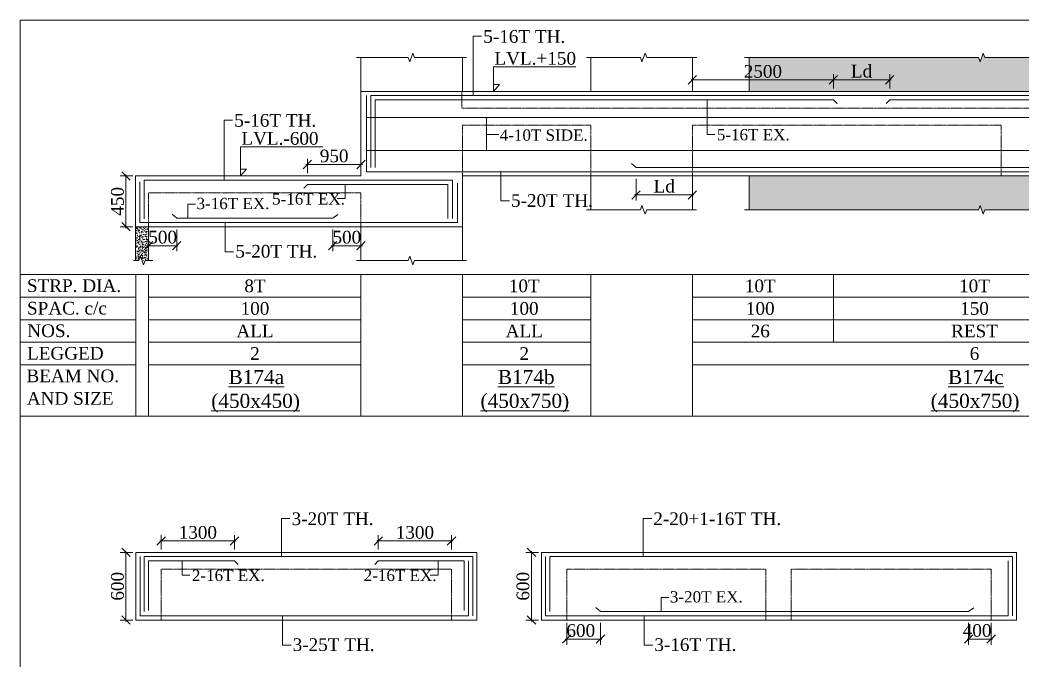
# Model space of a CAD drawing. Header units: millimetres. Extents: x 9781889 to 10654170, y -7832723 to -7608561.
# Drawn here: x 10488159 to 10505948, y -7771583 to -7760218 of the extents above; entities that cross this region are included whole.
import ezdxf
from ezdxf.enums import TextEntityAlignment as Align

# ---------------------------------------------------------------- set-up
doc = ezdxf.new("R2010")
doc.units = ezdxf.units.MM
doc.header["$LTSCALE"] = 10
doc.header["$PDMODE"] = 3
doc.linetypes.add('HIDDEN', pattern=[0.375, 0.25, -0.125])
for name, color, linetype, lineweight in [('LVL', 3, 'Continuous', 0), ('S-CUT OUT LINE', 9, 'Continuous', 0), ('S-DIM L.S.', 7, 'Continuous', 0), ('S-HATCH', 8, 'Continuous', 0), ('S-L.S.SECTION', 5, 'Continuous', 0), ('S-L.S.SLAB LINE', 252, 'HIDDEN', 0), ('S-L.S.STEEL', 1, 'Continuous', 9), ('S-L.S.STEEL 1', 6, 'Continuous', 0), ('S-SECTION MARK', 7, 'Continuous', 0), ('S-SHEET', 251, 'Continuous', 0), ('S-TEXT', 7, 'Continuous', 0), ('S-TEXT L.S. BEAM NO.', 30, 'Continuous', 0), ('S-TEXT. L.S.', 7, 'Continuous', 0)]:
    doc.layers.add(name, color=color, linetype=linetype, lineweight=lineweight)
doc.styles.add('135', font='arial.ttf', dxfattribs={"width": 0.8, "height": 135})
doc.styles.get("Standard").update_dxf_attribs({"font": 'arial.ttf'})
doc.styles.add('TEXT', font='times.ttf')
doc.dimstyles.new('75', dxfattribs={"dimtxt": 135, "dimasz": 90, "dimexe": 0.1, "dimexo": 0.03, "dimgap": 0.09, "dimtad": 1, "dimdec": 0, "dimzin": 0, "dimdsep": 46, "dimtxsty": '135', "dimblk": 'ARCHTICK', "dimcen": 0.09, "dimclrd": 256, "dimclre": 256, "dimclrt": 256, "dimadec": 0, "dimazin": 0, "dimtfac": 1, "dimtdec": 0, "dimtofl": 0, "dimtmove": 1, "dimatfit": 3, "dimldrblk": 'DOTSMALL', "dimfxl": 1, "dimtolj": 1, "dimtzin": 0, "dimlwd": -1, "dimlwe": -1, "dimarcsym": 0})
doc.dimstyles.new('SETU_1', dxfattribs={"dimtxt": 200, "dimasz": 150, "dimexe": 100, "dimexo": 50, "dimgap": 35, "dimtad": 1, "dimdec": 0, "dimzin": 0, "dimdsep": 46, "dimtxsty": 'Standard', "dimblk": 'OBLIQUE', "dimcen": 150, "dimdle": 25, "dimclrd": 256, "dimclre": 7, "dimclrt": 256, "dimadec": 0, "dimazin": 0, "dimtfac": 1, "dimtdec": 0, "dimtofl": 0, "dimtmove": 1, "dimatfit": 3, "dimfxl": 1, "dimtolj": 1, "dimtzin": 0, "dimlwd": -1, "dimlwe": 5, "dimarcsym": 1})

# ---------------------------------------------------------------- blocks, each defined once
blk = doc.blocks.new('_ArchTick')
at = {"color": 0, "linetype": 'ByBlock', "const_width": 0.15}
blk.add_lwpolyline([(-0.5, -0.5), (0.5, 0.5)], dxfattribs=at)
blk = doc.blocks.new('_Oblique')
at = {"color": 0, "linetype": 'ByBlock', "lineweight": -2}
blk.add_line((-0.5, -0.5), (0.5, 0.5), dxfattribs=at)
blk = doc.blocks.new('*D1002')
at = {"layer": 'Defpoints', "color": 0, "transparency": 16777216}
for p in [(10497405, -7769659), (10497230, -7770859), (10497405, -7770859)]:
    blk.add_point(p, dxfattribs=at)
at = {"layer": 'S-DIM L.S.', "color": 7, "lineweight": 5, "transparency": 16777216}
for p, q in [((10497355, -7769659), (10497130, -7769659)), ((10497355, -7770859), (10497130, -7770859))]:
    blk.add_line(p, q, dxfattribs=at)
at = {"layer": 'S-DIM L.S.', "transparency": 16777216}
blk.add_line((10497230, -7769634), (10497230, -7770884), dxfattribs=at)
at = {"layer": 'S-DIM L.S.', "transparency": 16777216, "xscale": 150, "yscale": 150, "zscale": 150}
for p, rotation in [((10497230, -7769659), 90), ((10497230, -7770859), 270)]:
    blk.add_blockref('_Oblique', p, dxfattribs=dict(at, rotation=rotation))
at = {"layer": 'S-DIM L.S.', "transparency": 16777216, "insert": (10497080, -7770259), "char_height": 225, "attachment_point": 5, "rotation": 90, "style": 'TEXT'}
blk.add_mtext('\\A1;600', dxfattribs=at)
blk = doc.blocks.new('*D1003')
at = {"layer": 'Defpoints', "color": 0, "transparency": 16777216}
for p in [(10497855, -7770859, 0), (10498455, -7770859, 0), (10497855, -7771195)]:
    blk.add_point(p, dxfattribs=at)
at = {"layer": 'S-DIM L.S.', "color": 7, "lineweight": 5, "transparency": 16777216}
for p, q in [((10497855, -7770909), (10497855, -7771295)), ((10498455, -7770909), (10498455, -7771295))]:
    blk.add_line(p, q, dxfattribs=at)
at = {"layer": 'S-DIM L.S.', "transparency": 16777216}
blk.add_line((10498480, -7771195), (10497830, -7771195), dxfattribs=at)
at = {"layer": 'S-DIM L.S.', "transparency": 16777216, "xscale": 150, "yscale": 150, "zscale": 150, "rotation": 180}
blk.add_blockref('_Oblique', (10497855, -7771195), dxfattribs=at)
at = {"layer": 'S-DIM L.S.', "transparency": 16777216, "xscale": 150, "yscale": 150, "zscale": 150}
blk.add_blockref('_Oblique', (10498455, -7771195), dxfattribs=at)
at = {"layer": 'S-DIM L.S.', "transparency": 16777216, "insert": (10498105, -7771045), "char_height": 225, "attachment_point": 5, "style": 'TEXT'}
blk.add_mtext('\\A1;600', dxfattribs=at)
blk = doc.blocks.new('*D1004')
at = {"layer": 'Defpoints', "color": 0, "transparency": 16777216}
for p in [(10504985, -7770859, 0), (10505385, -7770859, 0), (10505385, -7771195)]:
    blk.add_point(p, dxfattribs=at)
at = {"layer": 'S-DIM L.S.', "color": 7, "lineweight": 5, "transparency": 16777216}
for p, q in [((10504985, -7770909), (10504985, -7771295)), ((10505385, -7770909), (10505385, -7771295))]:
    blk.add_line(p, q, dxfattribs=at)
at = {"layer": 'S-DIM L.S.', "transparency": 16777216}
blk.add_line((10504960, -7771195), (10505410, -7771195), dxfattribs=at)
at = {"layer": 'S-DIM L.S.', "transparency": 16777216, "xscale": 150, "yscale": 150, "zscale": 150, "rotation": 180}
blk.add_blockref('_Oblique', (10504985, -7771195), dxfattribs=at)
at = {"layer": 'S-DIM L.S.', "transparency": 16777216, "xscale": 150, "yscale": 150, "zscale": 150}
blk.add_blockref('_Oblique', (10505385, -7771195), dxfattribs=at)
at = {"layer": 'S-DIM L.S.', "transparency": 16777216, "insert": (10505135, -7771045), "char_height": 225, "attachment_point": 5, "style": 'TEXT'}
blk.add_mtext('\\A1;400', dxfattribs=at)
blk = doc.blocks.new('*D1005')
at = {"layer": 'Defpoints', "color": 0, "transparency": 16777216}
for p in [(10490212, -7769659), (10490037, -7770859), (10490212, -7770859)]:
    blk.add_point(p, dxfattribs=at)
at = {"layer": 'S-DIM L.S.', "color": 7, "lineweight": 5, "transparency": 16777216}
for p, q in [((10490162, -7769659), (10489937, -7769659)), ((10490162, -7770859), (10489937, -7770859))]:
    blk.add_line(p, q, dxfattribs=at)
at = {"layer": 'S-DIM L.S.', "transparency": 16777216}
blk.add_line((10490037, -7769634), (10490037, -7770884), dxfattribs=at)
at = {"layer": 'S-DIM L.S.', "transparency": 16777216, "xscale": 150, "yscale": 150, "zscale": 150}
for p, rotation in [((10490037, -7769659), 90), ((10490037, -7770859), 270)]:
    blk.add_blockref('_Oblique', p, dxfattribs=dict(at, rotation=rotation))
at = {"layer": 'S-DIM L.S.', "transparency": 16777216, "insert": (10489887, -7770259), "char_height": 225, "attachment_point": 5, "rotation": 90, "style": 'TEXT'}
blk.add_mtext('\\A1;600', dxfattribs=at)
blk = doc.blocks.new('*D1006')
at = {"layer": 'Defpoints', "color": 0, "transparency": 16777216}
for p in [(10495812, -7769455), (10494512, -7769659, 0), (10495812, -7769659, 0)]:
    blk.add_point(p, dxfattribs=at)
at = {"layer": 'S-DIM L.S.', "color": 7, "lineweight": 5, "transparency": 16777216}
for p, q in [((10494512, -7769609), (10494512, -7769355)), ((10495812, -7769609), (10495812, -7769355))]:
    blk.add_line(p, q, dxfattribs=at)
at = {"layer": 'S-DIM L.S.', "transparency": 16777216}
blk.add_line((10494487, -7769455), (10495837, -7769455), dxfattribs=at)
at = {"layer": 'S-DIM L.S.', "transparency": 16777216, "xscale": 150, "yscale": 150, "zscale": 150, "rotation": 180}
blk.add_blockref('_Oblique', (10494512, -7769455), dxfattribs=at)
at = {"layer": 'S-DIM L.S.', "transparency": 16777216, "xscale": 150, "yscale": 150, "zscale": 150}
blk.add_blockref('_Oblique', (10495812, -7769455), dxfattribs=at)
at = {"layer": 'S-DIM L.S.', "transparency": 16777216, "insert": (10495162, -7769305), "char_height": 225, "attachment_point": 5, "style": 'TEXT'}
blk.add_mtext('\\A1;1300', dxfattribs=at)
blk = doc.blocks.new('*D1007')
at = {"layer": 'Defpoints', "color": 0, "transparency": 16777216}
for p in [(10490662, -7769455), (10490662, -7769659, 0), (10491962, -7769659, 0)]:
    blk.add_point(p, dxfattribs=at)
at = {"layer": 'S-DIM L.S.', "color": 7, "lineweight": 5, "transparency": 16777216}
for p, q in [((10490662, -7769609), (10490662, -7769355)), ((10491962, -7769609), (10491962, -7769355))]:
    blk.add_line(p, q, dxfattribs=at)
at = {"layer": 'S-DIM L.S.', "transparency": 16777216}
blk.add_line((10491987, -7769455), (10490637, -7769455), dxfattribs=at)
at = {"layer": 'S-DIM L.S.', "transparency": 16777216, "xscale": 150, "yscale": 150, "zscale": 150, "rotation": 180}
blk.add_blockref('_Oblique', (10490662, -7769455), dxfattribs=at)
at = {"layer": 'S-DIM L.S.', "transparency": 16777216, "xscale": 150, "yscale": 150, "zscale": 150}
blk.add_blockref('_Oblique', (10491962, -7769455), dxfattribs=at)
at = {"layer": 'S-DIM L.S.', "transparency": 16777216, "insert": (10491312, -7769305), "char_height": 225, "attachment_point": 5, "style": 'TEXT'}
blk.add_mtext('\\A1;1300', dxfattribs=at)
blk = doc.blocks.new('*D1794')
at = {"layer": 'Defpoints', "color": 0, "transparency": 16777216}
for p in [(10490212, -7762983), (10490037, -7763883), (10490212, -7763883)]:
    blk.add_point(p, dxfattribs=at)
at = {"layer": 'S-DIM L.S.', "color": 7, "lineweight": 5, "transparency": 16777216}
for p, q in [((10490162, -7762983), (10489937, -7762983)), ((10490162, -7763883), (10489937, -7763883))]:
    blk.add_line(p, q, dxfattribs=at)
at = {"layer": 'S-DIM L.S.', "transparency": 16777216}
blk.add_line((10490037, -7762958), (10490037, -7763908), dxfattribs=at)
at = {"layer": 'S-DIM L.S.', "transparency": 16777216, "xscale": 150, "yscale": 150, "zscale": 150}
for p, rotation in [((10490037, -7762983), 90), ((10490037, -7763883), 270)]:
    blk.add_blockref('_Oblique', p, dxfattribs=dict(at, rotation=rotation))
at = {"layer": 'S-DIM L.S.', "transparency": 16777216, "insert": (10489887, -7763433), "char_height": 225, "attachment_point": 5, "rotation": 90, "style": 'TEXT'}
blk.add_mtext('\\A1;450', dxfattribs=at)
blk = doc.blocks.new('*D1795')
at = {"layer": 'Defpoints', "color": 0, "transparency": 16777216}
for p in [(10493705, -7763883, 0), (10494205, -7763883, 0), (10494205, -7764219)]:
    blk.add_point(p, dxfattribs=at)
at = {"layer": 'S-DIM L.S.', "color": 7, "lineweight": 5, "transparency": 16777216}
for p, q in [((10493705, -7763933), (10493705, -7764319)), ((10494205, -7763933), (10494205, -7764319))]:
    blk.add_line(p, q, dxfattribs=at)
at = {"layer": 'S-DIM L.S.', "transparency": 16777216}
blk.add_line((10493680, -7764219), (10494230, -7764219), dxfattribs=at)
at = {"layer": 'S-DIM L.S.', "transparency": 16777216, "xscale": 150, "yscale": 150, "zscale": 150, "rotation": 180}
blk.add_blockref('_Oblique', (10493705, -7764219), dxfattribs=at)
at = {"layer": 'S-DIM L.S.', "transparency": 16777216, "xscale": 150, "yscale": 150, "zscale": 150}
blk.add_blockref('_Oblique', (10494205, -7764219), dxfattribs=at)
at = {"layer": 'S-DIM L.S.', "transparency": 16777216, "insert": (10493955, -7764070), "char_height": 225, "attachment_point": 5, "style": 'TEXT'}
blk.add_mtext('\\A1;500', dxfattribs=at)
blk = doc.blocks.new('*D1796')
at = {"layer": 'Defpoints', "color": 0, "transparency": 16777216}
for p in [(10490438, -7763883, 0), (10490938, -7763883, 0), (10490438, -7764219)]:
    blk.add_point(p, dxfattribs=at)
at = {"layer": 'S-DIM L.S.', "color": 7, "lineweight": 5, "transparency": 16777216}
for p, q in [((10490438, -7763933), (10490438, -7764319)), ((10490938, -7763933), (10490938, -7764319))]:
    blk.add_line(p, q, dxfattribs=at)
at = {"layer": 'S-DIM L.S.', "transparency": 16777216}
blk.add_line((10490963, -7764219), (10490413, -7764219), dxfattribs=at)
at = {"layer": 'S-DIM L.S.', "transparency": 16777216, "xscale": 150, "yscale": 150, "zscale": 150, "rotation": 180}
blk.add_blockref('_Oblique', (10490438, -7764219), dxfattribs=at)
at = {"layer": 'S-DIM L.S.', "transparency": 16777216, "xscale": 150, "yscale": 150, "zscale": 150}
blk.add_blockref('_Oblique', (10490938, -7764219), dxfattribs=at)
at = {"layer": 'S-DIM L.S.', "transparency": 16777216, "insert": (10490688, -7764070), "char_height": 225, "attachment_point": 5, "style": 'TEXT'}
blk.add_mtext('\\A1;500', dxfattribs=at)
blk = doc.blocks.new('*D1797')
at = {"layer": 'Defpoints', "color": 0, "transparency": 16777216}
for p in [(10494205, -7762779), (10493255, -7762983, 0), (10494205, -7762983, 0)]:
    blk.add_point(p, dxfattribs=at)
at = {"layer": 'S-DIM L.S.', "transparency": 16777216}
blk.add_line((10493230, -7762779), (10494230, -7762779), dxfattribs=at)
at = {"layer": 'S-DIM L.S.', "color": 7, "lineweight": 5, "transparency": 16777216}
for p, q in [((10493255, -7762933), (10493255, -7762679)), ((10494205, -7762933), (10494205, -7762679))]:
    blk.add_line(p, q, dxfattribs=at)
at = {"layer": 'S-DIM L.S.', "transparency": 16777216, "xscale": 150, "yscale": 150, "zscale": 150, "rotation": 180}
blk.add_blockref('_Oblique', (10493255, -7762779), dxfattribs=at)
at = {"layer": 'S-DIM L.S.', "transparency": 16777216, "xscale": 150, "yscale": 150, "zscale": 150}
blk.add_blockref('_Oblique', (10494205, -7762779), dxfattribs=at)
at = {"layer": 'S-DIM L.S.', "transparency": 16777216, "insert": (10493730, -7762629), "char_height": 225, "attachment_point": 5, "style": 'TEXT'}
blk.add_mtext('\\A1;950', dxfattribs=at)
blk = doc.blocks.new('*D1798')
at = {"layer": 'Defpoints', "color": 0, "transparency": 16777216}
for p in [(10500085, -7761279), (10500085, -7761483, 0), (10502585, -7761483, 0)]:
    blk.add_point(p, dxfattribs=at)
at = {"layer": 'S-DIM L.S.', "color": 7, "lineweight": 5, "transparency": 16777216}
for p, q in [((10500085, -7761433), (10500085, -7761179)), ((10502585, -7761433), (10502585, -7761179))]:
    blk.add_line(p, q, dxfattribs=at)
at = {"layer": 'S-DIM L.S.', "transparency": 16777216}
blk.add_line((10502610, -7761279), (10500060, -7761279), dxfattribs=at)
at = {"layer": 'S-DIM L.S.', "transparency": 16777216, "xscale": 150, "yscale": 150, "zscale": 150, "rotation": 180}
blk.add_blockref('_Oblique', (10500085, -7761279), dxfattribs=at)
at = {"layer": 'S-DIM L.S.', "transparency": 16777216, "xscale": 150, "yscale": 150, "zscale": 150}
blk.add_blockref('_Oblique', (10502585, -7761279), dxfattribs=at)
at = {"layer": 'S-DIM L.S.', "transparency": 16777216, "insert": (10501335, -7761130), "char_height": 225, "attachment_point": 5, "style": 'TEXT'}
blk.add_mtext('\\A1;2500', dxfattribs=at)
blk = doc.blocks.new('*D1801')
at = {"layer": 'Defpoints', "color": 0, "transparency": 16777216}
for p in [(10499085, -7762983, 0), (10500085, -7762983, 0), (10500085, -7763319)]:
    blk.add_point(p, dxfattribs=at)
at = {"layer": 'S-DIM L.S.', "color": 7, "lineweight": 5, "transparency": 16777216}
for p, q in [((10499085, -7763033), (10499085, -7763419)), ((10500085, -7763033), (10500085, -7763419))]:
    blk.add_line(p, q, dxfattribs=at)
at = {"layer": 'S-DIM L.S.', "transparency": 16777216}
blk.add_line((10499060, -7763319), (10500110, -7763319), dxfattribs=at)
at = {"layer": 'S-DIM L.S.', "transparency": 16777216, "xscale": 150, "yscale": 150, "zscale": 150, "rotation": 180}
blk.add_blockref('_Oblique', (10499085, -7763319), dxfattribs=at)
at = {"layer": 'S-DIM L.S.', "transparency": 16777216, "xscale": 150, "yscale": 150, "zscale": 150}
blk.add_blockref('_Oblique', (10500085, -7763319), dxfattribs=at)
at = {"layer": 'S-DIM L.S.', "transparency": 16777216, "insert": (10499585, -7763166), "char_height": 225, "attachment_point": 5, "style": 'TEXT'}
blk.add_mtext('\\A1;Ld', dxfattribs=at)
blk = doc.blocks.new('*D1802')
at = {"layer": 'Defpoints', "color": 0, "transparency": 16777216}
for p in [(10502585, -7761279), (10502585, -7761483, 0), (10503585, -7761483, 0)]:
    blk.add_point(p, dxfattribs=at)
at = {"layer": 'S-DIM L.S.', "color": 7, "lineweight": 5, "transparency": 16777216}
for p, q in [((10502585, -7761433), (10502585, -7761179)), ((10503585, -7761433), (10503585, -7761179))]:
    blk.add_line(p, q, dxfattribs=at)
at = {"layer": 'S-DIM L.S.', "transparency": 16777216}
blk.add_line((10503610, -7761279), (10502560, -7761279), dxfattribs=at)
at = {"layer": 'S-DIM L.S.', "transparency": 16777216, "xscale": 150, "yscale": 150, "zscale": 150, "rotation": 180}
blk.add_blockref('_Oblique', (10502585, -7761279), dxfattribs=at)
at = {"layer": 'S-DIM L.S.', "transparency": 16777216, "xscale": 150, "yscale": 150, "zscale": 150}
blk.add_blockref('_Oblique', (10503585, -7761279), dxfattribs=at)
at = {"layer": 'S-DIM L.S.', "transparency": 16777216, "insert": (10503085, -7761126), "char_height": 225, "attachment_point": 5, "style": 'TEXT'}
blk.add_mtext('\\A1;Ld', dxfattribs=at)

msp = doc.modelspace()

# ---------------------------------------------------------------- hatches: boundary and pattern name
at = {"layer": 'S-HATCH', "linetype": 'ByBlock'}
h = msp.add_hatch(dxfattribs=at)
h.set_pattern_fill('AR-CONC', color=256)
h.set_pattern_definition([(50, (476413.69, 71893.83), (182.184669, -15.9390855), [19.05, -209.55]), (355, (476413.7, 71893.83), (-35.2434214, 191.0568452), [15.24, -167.6405842]), (100.4514447, (476428.87, 71892.5), (146.941247, 175.117752), [16.1900088, -178.0902446]), (46.1842, (476413.7, 71944.63), (271.079041, -42.042328), [28.575, -314.325]), (96.6355576, (476436.28, 71941.13), (237.404134, 247.4261246), [24.285023, -267.135608]), (351.1841512, (476413.7, 71944.63), (237.404134, 247.4261246), [22.859967, -251.459732]), (21, (476439.09, 71931.93), (151.6143913, -102.2651982), [19.05, -209.55]), (326, (476439.1, 71931.93), (61.8020283, 184.187966), [15.24, -167.64]), (71.451445, (476451.73, 71923.41), (213.4164193, 81.922769), [16.1900088, -178.0899376]), (37.5, (476413.69, 71893.83), (3.08860325, 84.55503887), [0, -165.608, 0, -170.18, 0, -168.275]), (7.5, (476413.69, 71893.83), (66.8196625, 100.1805748), [0, -97.028, 0, -161.798, 0, -64.135]), (327.5, (476357.05, 71893.83), (135.59059517, -5.728744), [0, -63.5, 0, -198.12, 0, -262.89]), (317.5, (476331.65, 71893.83), (148.1291814, 25.426491), [0, -82.55, 0, -131.572, 0, -186.69])])
h.paths.add_polyline_path([(10501089.7, -7760882.9), (10501089.7, -7761482.9), (10509429.7, -7761482.9), (10509429.7, -7760882.9), (10505272.7, -7760882.9), (10505244.7, -7760806), (10505188.8, -7760959.7), (10505160.8, -7760882.9)])
h.paths.add_polyline_path([(10509230.5, -7761369.8), (10509230.5, -7761368.3), (10509230.5, -7760887.9), (10509230.5, -7760889.4)], flags=16)
h = msp.add_hatch(dxfattribs=at)
h.set_pattern_fill('AR-CONC', color=256)
h.set_pattern_definition([(50, (476413.69, 71593.83), (182.184669, -15.9390855), [19.05, -209.55]), (355, (476413.7, 71593.83), (-35.2434214, 191.0568452), [15.24, -167.6405842]), (100.4514447, (476428.87, 71592.5), (146.941247, 175.117752), [16.1900088, -178.0902446]), (46.1842, (476413.7, 71644.63), (271.079041, -42.042328), [28.575, -314.325]), (96.6355576, (476436.28, 71641.13), (237.404134, 247.4261246), [24.285023, -267.135608]), (351.1841512, (476413.7, 71644.63), (237.404134, 247.4261246), [22.859967, -251.459732]), (21, (476439.09, 71631.93), (151.6143913, -102.2651982), [19.05, -209.55]), (326, (476439.1, 71631.93), (61.8020283, 184.187966), [15.24, -167.64]), (71.451445, (476451.73, 71623.41), (213.4164193, 81.922769), [16.1900088, -178.0899376]), (37.5, (476413.69, 71593.83), (3.08860325, 84.55503887), [0, -165.608, 0, -170.18, 0, -168.275]), (7.5, (476413.69, 71593.83), (66.8196625, 100.1805748), [0, -97.028, 0, -161.798, 0, -64.135]), (327.5, (476357.05, 71593.83), (135.59059517, -5.728744), [0, -63.5, 0, -198.12, 0, -262.89]), (317.5, (476331.65, 71593.83), (148.1291814, 25.426491), [0, -82.55, 0, -131.572, 0, -186.69])])
h.paths.add_polyline_path([(10501089.7, -7762982.9), (10501089.7, -7763582.9), (10505160.8, -7763582.9), (10505188.8, -7763506), (10505244.7, -7763659.7), (10505272.7, -7763582.9), (10509429.7, -7763582.9), (10509429.7, -7762982.9)])
at = {"layer": 'S-HATCH'}
h = msp.add_hatch(dxfattribs=at)
h.set_pattern_fill('AR-CONC', color=256, scale=0.5)
h.set_pattern_definition([(50, (696479.41, -35265.74), (91.0923345, -7.96954277), [9.525, -104.775]), (355, (696479.41, -35265.74), (-17.6217107, 95.5284226), [7.62, -83.8202921]), (100.4514447, (696487, -35266.41), (73.47062355, 87.55887596), [8.0950044, -89.0451223]), (46.1842, (696479.41, -35240.34), (135.5395204, -21.021164), [14.2875, -157.1625]), (96.6355576, (696490.7, -35242.1), (118.702067, 123.7130623), [12.1425116, -133.5678041]), (351.1841512, (696479.41, -35240.34), (118.702067, 123.7130623), [11.4299835, -125.729866]), (21, (696492.11, -35246.69), (75.80719563, -51.1325991), [9.525, -104.775]), (326, (696492.11, -35246.69), (30.9010142, 92.09398306), [7.62, -83.82]), (71.451445, (696498.43, -35250.95), (106.70820964, 40.96138444), [8.0950044, -89.0449688]), (37.5, (696479.41, -35265.743), (1.544301625, 42.27751944), [0, -82.804, 0, -85.09, 0, -84.1375]), (7.5, (696479.41, -35265.743), (33.40983126, 50.09028741), [0, -48.514, 0, -80.899, 0, -32.0675]), (327.5, (696451.09, -35265.743), (67.79529758, -2.864372), [0, -31.75, 0, -99.06, 0, -131.445]), (317.5, (696438.39, -35265.743), (74.0645907, 12.71324552), [0, -41.275, 0, -65.786, 0, -93.345])])
h.paths.add_polyline_path([(10490437.7, -7764482.9), (10490321.9, -7764482.9), (10490293.9, -7764406), (10490266, -7764482.9), (10490207.7, -7764482.9), (10490207.7, -7763882.9), (10490437.7, -7763882.9)])

# ---------------------------------------------------------------- linework, layer by layer
at = {"layer": 'LVL', "linetype": 'Continuous', "elevation": 0}
for points in [[(10498018.5, -7761047.9), (10496557.3, -7761047.9), (10496557.3, -7761482.9), (10496665.5, -7761360.8), (10496557.3, -7761360.8)], [(10493530.4, -7762467.2), (10492069.1, -7762467.2), (10492069.1, -7762982.9), (10492177.3, -7762860.8), (10492069.1, -7762860.8)]]:
    msp.add_lwpolyline(points, dxfattribs=at)
at = {"layer": 'S-CUT OUT LINE', "color": 5, "elevation": 0}
for points in [[(10494126.4, -7760882.9), (10495043.9, -7760882.9), (10495071.9, -7760959.7), (10495127.8, -7760806), (10495155.8, -7760882.9), (10496079.7, -7760882.9)], [(10498206.5, -7760882.9), (10499162.6, -7760882.9), (10499190.6, -7760959.7), (10499246.5, -7760806), (10499274.5, -7760882.9), (10500161.7, -7760882.9)], [(10501011.5, -7760882.9), (10505160.8, -7760882.9), (10505188.8, -7760959.7), (10505244.7, -7760806), (10505272.7, -7760882.9), (10509506.7, -7760882.9)], [(10498206.5, -7763582.9), (10499162.6, -7763582.9), (10499190.6, -7763506), (10499246.5, -7763659.7), (10499274.5, -7763582.9), (10500159.7, -7763582.9)], [(10501011.5, -7763582.9), (10505160.8, -7763582.9), (10505188.8, -7763506), (10505244.7, -7763659.7), (10505272.7, -7763582.9), (10509504.7, -7763582.9)], [(10494126.3, -7764482.9), (10495043.9, -7764482.9), (10495071.8, -7764406), (10495127.8, -7764559.7), (10495155.7, -7764482.9), (10496079.6, -7764482.9)]]:
    msp.add_lwpolyline(points, dxfattribs=at)
at = {"layer": 'S-CUT OUT LINE', "color": 1, "elevation": 0}
msp.add_lwpolyline([(10490168.3, -7764482.9), (10490266, -7764482.9), (10490293.9, -7764406), (10490349.9, -7764559.7), (10490377.8, -7764482.9), (10490512.7, -7764482.9)], dxfattribs=at)
at = {"layer": 'S-L.S.SECTION'}
for p, q in [((10494204.6, -7762982.9, 0), (10494204.6, -7760882.9, 0)), ((10496004.7, -7761482.9, 0), (10496004.7, -7760882.9, 0)), ((10498284.7, -7761482.9, 0), (10498284.7, -7760882.9, 0)), ((10500084.7, -7761482.9, 0), (10500084.7, -7760882.9, 0)), ((10501089.7, -7761482.9, 0), (10501089.7, -7760882.9, 0)), ((10494204.6, -7761482.9, 0), (10511889.7, -7761482.9, 0)), ((10490207.7, -7762982.9, 0), (10494204.7, -7762982.9, 0)), ((10490207.7, -7763882.9, 0), (10490207.7, -7762982.9, 0)), ((10490207.7, -7763882.9, 0), (10490207.7, -7762982.9, 0)), ((10496004.7, -7762982.9, 0), (10496004.6, -7764482.9, 0)), ((10496004.7, -7762982.9, 0), (10511889.7, -7762982.9, 0)), ((10498284.7, -7762982.9, 0), (10498284.7, -7763582.9, 0)), ((10500084.7, -7762982.9, 0), (10500084.7, -7763582.9, 0)), ((10501089.7, -7762982.9, 0), (10501089.7, -7763582.9, 0)), ((10490211.8, -7763882.9, 0), (10496004.7, -7763882.9, 0)), ((10494204.6, -7763882.9, 0), (10494204.6, -7764482.9, 0)), ((10490211.8, -7769658.7, 0), (10496262.3, -7769658.7, 0)), ((10490211.8, -7769658.7, 0), (10490211.8, -7770858.7, 0)), ((10496262.3, -7770858.7, 0), (10496262.3, -7769658.7, 0)), ((10497405, -7769658.7, 0), (10505835.6, -7769658.7, 0)), ((10497405.1, -7769658.7, 0), (10497405.1, -7770858.7, 0)), ((10505835.6, -7770858.7, 0), (10505835.6, -7769658.7, 0)), ((10490211.8, -7770858.7, 0), (10496262.3, -7770858.7, 0)), ((10497405, -7770858.7, 0), (10505835.6, -7770858.7, 0))]:
    msp.add_line(p, q, dxfattribs=at)
at = {"layer": 'S-L.S.SECTION', "color": 1}
for p, q in [((10490207.7, -7763882.9, 0), (10490207.7, -7764482.9, 0)), ((10490437.7, -7763882.9, 0), (10490437.7, -7764482.9, 0))]:
    msp.add_line(p, q, dxfattribs=at)
at = {"layer": 'S-L.S.SLAB LINE', "ltscale": 0.3}
for p, q in [((10495992, -7761482.9, 0), (10495992, -7761782.9, 0)), ((10495992, -7761782.9, 0), (10511889.7, -7761782.9, 0)), ((10496004.7, -7762082.9, 0), (10498284.7, -7762082.9, 0)), ((10496004.7, -7762082.9, 0), (10496004.7, -7762982.9, 0)), ((10498284.7, -7762082.9, 0), (10498284.7, -7762982.9, 0)), ((10500084.7, -7762082.9, 0), (10505559.6, -7762082.9, 0)), ((10500084.7, -7762082.9, 0), (10500084.7, -7762982.9, 0)), ((10505559.7, -7762082.9, 0), (10505559.7, -7762982.9, 0)), ((10490437.7, -7763282.9, 0), (10494204.7, -7763282.9, 0)), ((10490437.7, -7763282.9, 0), (10490437.7, -7763882.9, 0)), ((10490437.7, -7763282.9, 0), (10490437.7, -7763882.9, 0)), ((10490437.7, -7763282.9, 0), (10490437.7, -7763882.9, 0)), ((10494204.7, -7763282.9, 0), (10494204.7, -7763882.9, 0)), ((10490211.8, -7769958.7, 0), (10490211.8, -7769958.7, 0)), ((10490661.8, -7769958.7, 0), (10495812.3, -7769958.7, 0)), ((10490661.8, -7769958.7, 0), (10490661.8, -7770858.7, 0)), ((10495812.3, -7769958.7, 0), (10495812.3, -7770858.7, 0)), ((10497405, -7769958.7, 0), (10497405.1, -7769958.7, 0)), ((10497855.1, -7769958.7, 0), (10501385.1, -7769958.7, 0)), ((10497855.1, -7769958.7, 0), (10497855.1, -7770858.7, 0)), ((10501385.1, -7769958.7, 0), (10501385.1, -7770858.7, 0)), ((10501835.1, -7769958.7, 0), (10505385.6, -7769958.7, 0)), ((10501835.1, -7769958.7, 0), (10501835.1, -7770858.7, 0)), ((10505385.6, -7769958.7, 0), (10505385.6, -7770858.7, 0))]:
    msp.add_line(p, q, dxfattribs=at)
at = {"layer": 'S-L.S.STEEL'}
for p, q in [((10494306.6, -7761557.9, 0), (10494306.6, -7762907.9, 0)), ((10494381.6, -7761557.9, 0), (10511739.7, -7761557.9, 0)), ((10494381.6, -7761557.9, 0), (10494381.6, -7762834.3, 0)), ((10494456.6, -7761632.9, 0), (10494456.6, -7762834.3, 0)), ((10494306.6, -7762907.9, 0), (10511814.7, -7762907.9, 0)), ((10490282.7, -7763807.9, 0), (10490282.7, -7763087.1, 0)), ((10490357.7, -7763057.9, 0), (10495832.2, -7763057.9, 0)), ((10490357.7, -7763743.7, 0), (10490357.7, -7763057.9, 0)), ((10493254.7, -7763132.9, 0), (10493191.5, -7763199.7, 0)), ((10495745.9, -7763739, 0), (10495745.9, -7763132.9, 0)), ((10495832.2, -7763739, 0), (10495832.2, -7763057.9, 0)), ((10495918.4, -7763807.9, 0), (10495918.4, -7763110.2, 0)), ((10490282.7, -7763807.9, 0), (10495918.4, -7763807.9, 0)), ((10490286.8, -7770783.7, 0), (10490286.8, -7769733.7, 0)), ((10490361.8, -7769733.7, 0), (10496187.3, -7769733.7, 0)), ((10490361.8, -7770704, 0), (10490361.8, -7769733.7, 0)), ((10496187.3, -7770783.7, 0), (10496187.3, -7769733.7, 0)), ((10497480, -7770783.7, 0), (10497480, -7769733.7, 0)), ((10497555, -7769733.7, 0), (10505760.6, -7769733.7, 0)), ((10497555, -7770704, 0), (10497555, -7769733.7, 0)), ((10505760.6, -7770783.7, 0), (10505760.6, -7769733.7, 0)), ((10491961.9, -7769808.7, 0), (10490436.8, -7769808.7, 0)), ((10490436.8, -7770687.5, 0), (10490436.8, -7769808.7, 0)), ((10491961.9, -7769808.7, 0), (10492025.1, -7769875.5, 0)), ((10496037.3, -7770687.5, 0), (10496037.3, -7769808.7, 0)), ((10496112.3, -7770783.7, 0), (10496112.3, -7769808.7, 0)), ((10505685.6, -7770783.7, 0), (10505685.6, -7769808.7, 0)), ((10490286.8, -7770783.7, 0), (10496112.3, -7770783.7, 0)), ((10497480, -7770783.7, 0), (10505685.6, -7770783.7, 0))]:
    msp.add_line(p, q, dxfattribs=at)
at = {"layer": 'S-L.S.STEEL', "elevation": 0}
for points in [[(10511179.2, -7762764.7), (10511089.7, -7762832.9), (10499084.9, -7762832.9), (10499002.9, -7762762.2)], [(10493794, -7763664.7), (10493704.5, -7763732.9), (10490937.8, -7763732.9), (10490855.8, -7763662.2)], [(10505074.4, -7770640.5), (10504984.9, -7770708.7), (10498455.2, -7770708.7), (10498373.2, -7770638)]]:
    msp.add_lwpolyline(points, dxfattribs=at)
at = {"layer": 'S-L.S.STEEL'}
for points in [[(10494456.6, -7761632.9, 0), (10502586.6, -7761632.9, 0), (10502649.8, -7761699.7, 0)], [(10511664.7, -7762850.9, 0), (10511664.7, -7761632.9, 0), (10503584.7, -7761632.9, 0), (10503521.5, -7761699.7, 0)], [(10493254.7, -7763132.9, 0), (10495745.9, -7763132.9, 0)], [(10496037.3, -7769808.7, 0), (10494512.3, -7769808.7, 0), (10494449.1, -7769875.5, 0)]]:
    msp.add_polyline3d(points, dxfattribs=at)
at = {"layer": 'S-L.S.STEEL 1'}
for p, q in [((10494306.6, -7761948.5, 0), (10511814.7, -7761948.5, 0)), ((10494306.6, -7762532.9, 0), (10511814.7, -7762532.9, 0))]:
    msp.add_line(p, q, dxfattribs=at)
at = {"layer": 'S-SHEET'}
for p, q in [((10488158.7, -7764732, 0), (10490211.8, -7764732, 0)), ((10488158.7, -7764732), (10488158.7, -7767241.3)), ((10490211.8, -7764732, 0), (10490211.8, -7767241.3, 0)), ((10490211.8, -7764732, 0), (10511889.7, -7764732, 0)), ((10490437.7, -7764732, 0), (10490437.7, -7767241.3, 0)), ((10494204.7, -7764732, 0), (10494204.7, -7767241.3, 0)), ((10496004.7, -7764732, 0), (10496004.7, -7767241.3, 0)), ((10498284.7, -7764732, 0), (10498284.7, -7767241.3, 0)), ((10500084.7, -7764732, 0), (10500084.7, -7767241.3, 0)), ((10502584.7, -7764732, 0), (10502584.7, -7765932, 0)), ((10488158.7, -7765132, 0), (10490211.8, -7765132, 0)), ((10490437.7, -7765132, 0), (10494204.7, -7765132, 0)), ((10496004.7, -7765132, 0), (10498284.7, -7765132, 0)), ((10500084.7, -7765132, 0), (10510089.7, -7765132, 0)), ((10488158.7, -7765532, 0), (10490211.8, -7765532, 0)), ((10490437.7, -7765532, 0), (10494204.7, -7765532, 0)), ((10496004.7, -7765532, 0), (10498284.7, -7765532, 0)), ((10500084.7, -7765532, 0), (10510089.7, -7765532, 0)), ((10488158.7, -7765932, 0), (10490211.8, -7765932, 0)), ((10490437.7, -7765932, 0), (10494204.7, -7765932, 0)), ((10496004.7, -7765932, 0), (10498284.7, -7765932, 0)), ((10500084.7, -7765932, 0), (10510089.7, -7765932, 0)), ((10488158.7, -7766332, 0), (10490211.8, -7766332, 0)), ((10490437.7, -7766332, 0), (10494204.7, -7766332, 0)), ((10496004.7, -7766332, 0), (10498284.7, -7766332, 0)), ((10500084.7, -7766332, 0), (10510089.7, -7766332, 0)), ((10488158.7, -7767241.3, 0), (10490211.8, -7767241.3, 0)), ((10488158.7, -7767241.3), (10539492.8, -7767241.3)), ((10490211.8, -7767241.3, 0), (10511889.7, -7767241.3, 0))]:
    msp.add_line(p, q, dxfattribs=at)
msp.add_lwpolyline([(10488158.7, -7760218.1), (10539492.8, -7760218.1), (10539492.8, -7801877.7), (10488158.7, -7801877.7)], close=True, dxfattribs=at)

# ---------------------------------------------------------------- texts
at = {"layer": 'LVL', "style": 'TEXT'}
for s, p in [('LVL.+150', (10496573.1, -7761009.4, 0)), ('LVL.-600', (10492084.9, -7762428.7, 0))]:
    msp.add_text(s, height=225, dxfattribs=at).set_placement(p)
at = {"layer": 'S-L.S.STEEL 1', "style": 'TEXT'}
msp.add_text('4-10T SIDE.', height=200, dxfattribs=at).set_placement((10496667.5, -7762358.3, 0))
at = {"layer": 'S-TEXT', "style": 'TEXT'}
for s, p in [('STRP. DIA.', (10489115.5, -7765040.1, 0)), ('SPAC. c/c', (10488989.9, -7765440.1, 0)), ('NOS.', (10488669.3, -7765840.1, 0)), ('LEGGED', (10488962, -7766240.1, 0)), ('BEAM NO.', (10489093.2, -7766640.1, 0)), ('AND SIZE', (10489048, -7767040.1, 0))]:
    msp.add_text(s, height=225, dxfattribs=at).set_placement(p, align=Align.CENTER)
at = {"layer": 'S-TEXT', "linetype": 'ByBlock', "style": 'TEXT'}
for s, p in [('8T', (10492325.8, -7764932, 0)), ('10T', (10497102.2, -7764932, 0)), ('10T', (10501288.4, -7764932, 0)), ('10T', (10505089, -7764932, 0)), ('100', (10492325.8, -7765332, 0)), ('100', (10497102.2, -7765332, 0)), ('100', (10501288.4, -7765332, 0)), ('150', (10505089, -7765332, 0)), ('ALL', (10492325.8, -7765732, 0)), ('ALL', (10497102.2, -7765732, 0)), ('26', (10501288.4, -7765732, 0)), ('REST', (10505089, -7765732, 0)), ('2', (10492325.8, -7766132, 0)), ('2', (10497102.2, -7766132, 0)), ('6', (10505089, -7766132, 0))]:
    msp.add_text(s, height=225, dxfattribs=at).set_placement(p, align=Align.MIDDLE_CENTER)
at = {"layer": 'S-TEXT L.S. BEAM NO.', "color": 145, "linetype": 'ByBlock', "style": 'TEXT'}
for s, p in [('%%UB174a', (10491856.9, -7766672.7, 0)), ('%%U(450x450)', (10491549.6, -7767095.7, 0))]:
    msp.add_text(s, height=250, dxfattribs=at).set_placement(p)
at = {"layer": 'S-TEXT L.S. BEAM NO.', "color": 230, "linetype": 'ByBlock', "style": 'TEXT'}
for s, p in [('%%UB174b', (10496633.3, -7766672.7, 0)), ('%%UB174c', (10504620.1, -7766672.7, 0)), ('%%U(450x750)', (10496325.9, -7767095.7, 0)), ('%%U(450x750)', (10504312.7, -7767095.7, 0))]:
    msp.add_text(s, height=250, dxfattribs=at).set_placement(p)
at = {"layer": 'S-TEXT. L.S.', "style": 'TEXT'}
for s, height, p in [('5-16T TH.', 225, (10496375.4, -7760621.5, 0)), ('5-16T TH.', 225, (10491958.4, -7762109.2, 0)), ('5-16T EX.', 200, (10500517.9, -7762350.7, 0)), ('5-16T EX.', 200, (10492629.6, -7763490.4, 0)), ('5-20T TH.', 225, (10496866.7, -7763530.7, 0)), ('3-16T EX.', 200, (10491289.3, -7763570.9, 0)), ('5-20T TH.', 225, (10491976.7, -7764430.7, 0)), ('3-20T TH.', 225, (10492975.8, -7769174.4, 0)), ('2-20+1-16T TH.', 225, (10499391.3, -7769174.4, 0)), ('2-16T EX.', 200, (10491206.4, -7770166.2, 0)), ('2-16T EX.', 200, (10494254.6, -7770166.2, 0)), ('3-20T EX.', 200, (10499685.6, -7770546.7, 0)), ('3-25T TH.', 225, (10492994.1, -7771406.5, 0)), ('3-16T TH.', 225, (10499409.7, -7771406.5, 0))]:
    msp.add_text(s, height=height, dxfattribs=at).set_placement(p)

# ---------------------------------------------------------------- dimensions: what is measured, and where the dimension line sits
at = {"layer": 'S-DIM L.S.'}
for base, p1, p2, picture, middle in [((10500084.7, -7761279.1, 0), (10502584.7, -7761482.9, 0), (10500084.7, -7761482.9, 0), '*D1798', (10501334.7, -7761129.6, 0)), ((10490661.9, -7769454.9, 0), (10491961.9, -7769658.7, 0), (10490661.9, -7769658.7, 0), '*D1007', (10491311.9, -7769305.4, 0))]:
    dim = msp.add_linear_dim(base=base, p1=p1, p2=p2, dimstyle='SETU_1', override={"dimtxt": 225, "dimtxsty": 'TEXT'}, dxfattribs=at)
    dim.commit()
    dim.dimension.update_dxf_attribs({"geometry": picture, "text_midpoint": middle})
for base, p1, p2, picture, middle in [((10502584.7, -7761279.1, 0), (10503584.7, -7761482.9, 0), (10502584.7, -7761482.9, 0), '*D1802', (10503084.7, -7761126.5, 0)), ((10500084.7, -7763318.9, 0), (10499084.9, -7762982.9, 0), (10500084.7, -7762982.9, 0), '*D1801', (10499584.8, -7763166.3, 0))]:
    dim = msp.add_linear_dim(base=base, p1=p1, p2=p2, text='Ld', dimstyle='SETU_1', override={"dimtxt": 225, "dimtxsty": 'TEXT'}, dxfattribs=at)
    dim.commit()
    dim.dimension.update_dxf_attribs({"geometry": picture, "text_midpoint": middle})
for base, p1, p2, picture, middle in [((10494204.7, -7762779.1, 0), (10493254.7, -7762982.9, 0), (10494204.7, -7762982.9, 0), '*D1797', (10493729.7, -7762629.3, 0)), ((10495812.3, -7769454.9, 0), (10494512.3, -7769658.7, 0), (10495812.3, -7769658.7, 0), '*D1006', (10495162.3, -7769305.4, 0))]:
    dim = msp.add_linear_dim(base=base, p1=p1, p2=p2, angle=180, dimstyle='SETU_1', override={"dimtxt": 225, "dimtxsty": 'TEXT'}, dxfattribs=at)
    dim.commit()
    dim.dimension.update_dxf_attribs({"geometry": picture, "text_midpoint": middle})
at = {"layer": 'S-DIM L.S.', "color": 7}
for base, p1, p2, picture, middle in [((10490036.6, -7763882.9, 0), (10490211.8, -7762982.9, 0), (10490211.8, -7763882.9, 0), '*D1794', (10489887.2, -7763432.9, 0)), ((10490036.6, -7770858.7, 0), (10490211.8, -7769658.7, 0), (10490211.8, -7770858.7, 0), '*D1005', (10489887.2, -7770258.7, 0)), ((10497229.9, -7770858.7), (10497405, -7769658.7), (10497405, -7770858.7), '*D1002', (10497080.4, -7770258.7))]:
    dim = msp.add_linear_dim(base=base, p1=p1, p2=p2, angle=90, dimstyle='SETU_1', override={"dimtxt": 225, "dimlfac": 0.5, "dimtxsty": 'TEXT'}, dxfattribs=at)
    dim.commit()
    dim.dimension.update_dxf_attribs({"geometry": picture, "text_midpoint": middle})
at = {"layer": 'S-DIM L.S.'}
for base, p1, p2, picture, middle in [((10490437.7, -7764218.9, 0), (10490937.8, -7763882.9, 0), (10490437.7, -7763882.9, 0), '*D1796', (10490687.7, -7764218.9, 0)), ((10497855.1, -7771194.8, 0), (10498455.2, -7770858.7, 0), (10497855.1, -7770858.7, 0), '*D1003', (10498105.1, -7771194.8, 0))]:
    dim = msp.add_linear_dim(base=base, p1=p1, p2=p2, dimstyle='SETU_1', override={"dimtxt": 225, "dimtxsty": 'TEXT'}, dxfattribs=at)
    dim.commit()
    dim.dimension.update_dxf_attribs({"geometry": picture, "text_midpoint": middle, "dimtype": 160})
for base, p1, p2, picture, middle in [((10494204.6, -7764218.9, 0), (10493704.5, -7763882.9, 0), (10494204.6, -7763882.9, 0), '*D1795', (10493954.6, -7764218.9, 0)), ((10505385, -7771194.8, 0), (10504984.9, -7770858.7, 0), (10505385, -7770858.7, 0), '*D1004', (10505134.9, -7771194.8, 0))]:
    dim = msp.add_linear_dim(base=base, p1=p1, p2=p2, angle=180, dimstyle='SETU_1', override={"dimtxt": 225, "dimtxsty": 'TEXT'}, dxfattribs=at)
    dim.commit()
    dim.dimension.update_dxf_attribs({"geometry": picture, "text_midpoint": middle, "dimtype": 160})

# ---------------------------------------------------------------- leaders
at = {"layer": 'S-L.S.STEEL 1'}
for points in [[(10496431.2, -7761948.5, 0), (10496431.2, -7762248.8, 0), (10496650.4, -7762248.8, 0)], [(10496431.2, -7762532.9, 0), (10496431.2, -7762248.8, 0), (10496650.4, -7762248.8, 0)]]:
    msp.add_leader(points, dimstyle='75', override={"dimasz": 75, "dimclrd": 6}, dxfattribs=at)
at = {"layer": 'S-SECTION MARK'}
for points in [[(10496193.8, -7761557.9, 0), (10496193.8, -7760506.4, 0), (10496346.3, -7760506.4, 0)], [(10500343.8, -7761632.9, 0), (10500343.8, -7762245.5, 0), (10500483.2, -7762245.5, 0)], [(10491776.7, -7763057.9, 0), (10491776.7, -7761994.1, 0), (10491929.3, -7761994.1, 0)], [(10496685.1, -7762904, 0), (10496685.1, -7763425.9, 0), (10496837.6, -7763425.9, 0)], [(10493925.3, -7763132.9, 0), (10493925.3, -7763385.2, 0), (10493786, -7763385.2, 0)], [(10491135.4, -7763732.9, 0), (10491135.4, -7763480.5, 0), (10491270.8, -7763480.5, 0)], [(10491795, -7763804, 0), (10491795, -7764325.9, 0), (10491947.6, -7764325.9, 0)], [(10492794.1, -7769733.7, 0), (10492794.1, -7769059.3, 0), (10492946.7, -7769059.3, 0)], [(10499209.7, -7769733.7, 0), (10499209.7, -7769059.3, 0), (10499362.2, -7769059.3, 0)], [(10491032.3, -7769808.7, 0), (10491032.3, -7770061, 0), (10491171.7, -7770061, 0)], [(10495572.7, -7769808.7, 0), (10495572.7, -7770061, 0), (10495433.4, -7770061, 0)], [(10499531.6, -7770708.7, 0), (10499531.6, -7770456.4, 0), (10499667, -7770456.4, 0)], [(10492812.5, -7770779.8, 0), (10492812.5, -7771301.7, 0), (10492965, -7771301.7, 0)], [(10499228, -7770779.8, 0), (10499228, -7771301.7, 0), (10499380.6, -7771301.7, 0)]]:
    msp.add_leader(points, dimstyle='75', override={"dimasz": 75}, dxfattribs=at)

doc.saveas('drawing.dxf')
